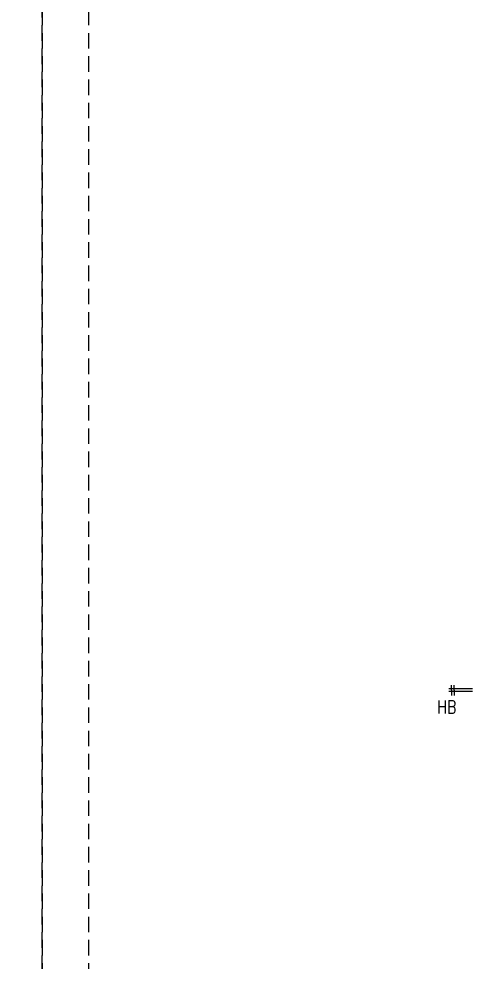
# Model space of a CAD drawing. Header units: inches. Extents: x 1062 to 6528, y -11616 to 5280.
# Drawn here: x 4887 to 5063.5, y -11360.6 to -10995.5 of the extents above; entities that cross this region are included whole.
import ezdxf
from ezdxf.enums import TextEntityAlignment as Align

# ---------------------------------------------------------------- set-up
doc = ezdxf.new("R2010")
doc.units = ezdxf.units.IN
doc.header["$LTSCALE"] = 24
doc.header["$MEASUREMENT"] = 0
doc.linetypes.add('HIDDEN', pattern=[0.375, 0.25, -0.125])
doc.layers.get('Defpoints').update_dxf_attribs({"color": 3, "linetype": 'HIDDEN'})
doc.layers.add('P-FIXT', color=6, linetype='CONTINUOUS')
doc.layers.add('TB', color=5, linetype='CONTINUOUS')
doc.layers.add('ssp_BATHROOM FITTINGS', color=6, linetype='CONTINUOUS', lineweight=0)
doc.styles.add('ROMANT', font='times.ttf')
doc.styles.add('SIMPLEX', font='simplex.shx', dxfattribs={"width": 0.8})

# ---------------------------------------------------------------- blocks, each defined once
blk = doc.blocks.new('TB CAMDEN 11X17')
at = {"layer": 'Defpoints', "color": 5}
blk.add_lwpolyline([(-1632, 0), (0, 0), (0, 1056), (-1632, 1056)], close=True, dxfattribs=at)
at = {"layer": 'Defpoints', "color": 7, "linetype": 'HIDDEN'}
blk.add_lwpolyline([(-1614, 18), (-512, 18), (-512, 1038), (-1614, 1038)], close=True, dxfattribs=at)
at = {"layer": 'TB', "color": 6, "style": 'ROMANT'}
for tag, p in [('S.NAME.1', (-87, 440.43)), ('S.NAME.2', (-69, 440.43)), ('S.NAME.3', (-51, 440.43))]:
    blk.add_attdef(tag, text='', height=12, rotation=90, dxfattribs=at).set_placement(p, align=Align.MIDDLE_CENTER)
for tag, p in [('SCALE', (-72, 113.5)), ('S.NUMBER', (-72, 37.5))]:
    blk.add_attdef(tag, text='', height=8, dxfattribs=at).set_placement(p, align=Align.MIDDLE_CENTER)
blk = doc.blocks.new('*U694')
at = {"layer": 'P-FIXT'}
for p, q in [((0, 0.5), (-9.22, 0.5)), ((-8.18, 0.01), (-8.18, 1.99)), ((-8.18, 0.01), (-8.18, -1.99)), ((-7.18, 0), (-7.18, 1.99)), ((-7.18, 0), (-7.18, -1.99)), ((0, -0.5), (-9.22, -0.5))]:
    blk.add_line(p, q, dxfattribs=at)
at = {"layer": 'P-FIXT', "lineweight": 13, "style": 'SIMPLEX', "width": 0.8}
blk.add_text('HB', height=5, dxfattribs=at).set_placement((-13.72, -8.95))

msp = doc.modelspace()

# ---------------------------------------------------------------- block references
at = {"layer": 'ssp_BATHROOM FITTINGS'}
msp.add_blockref('*U694', (5062.57997, -11255.36878), dxfattribs=at)
at = {"layer": 'TB'}
for p in [(4896, -11616), (6528, -11616)]:
    msp.add_blockref('TB CAMDEN 11X17', p, dxfattribs=at)

doc.saveas('drawing.dxf')
